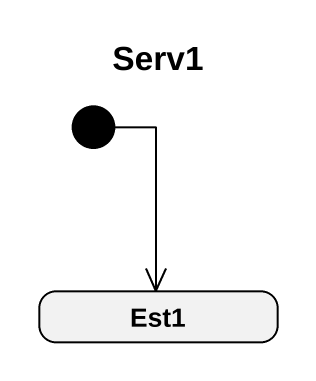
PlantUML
@startuml
title Serv1
hide empty description
state Est1
[*] --> Est1
@enduml
